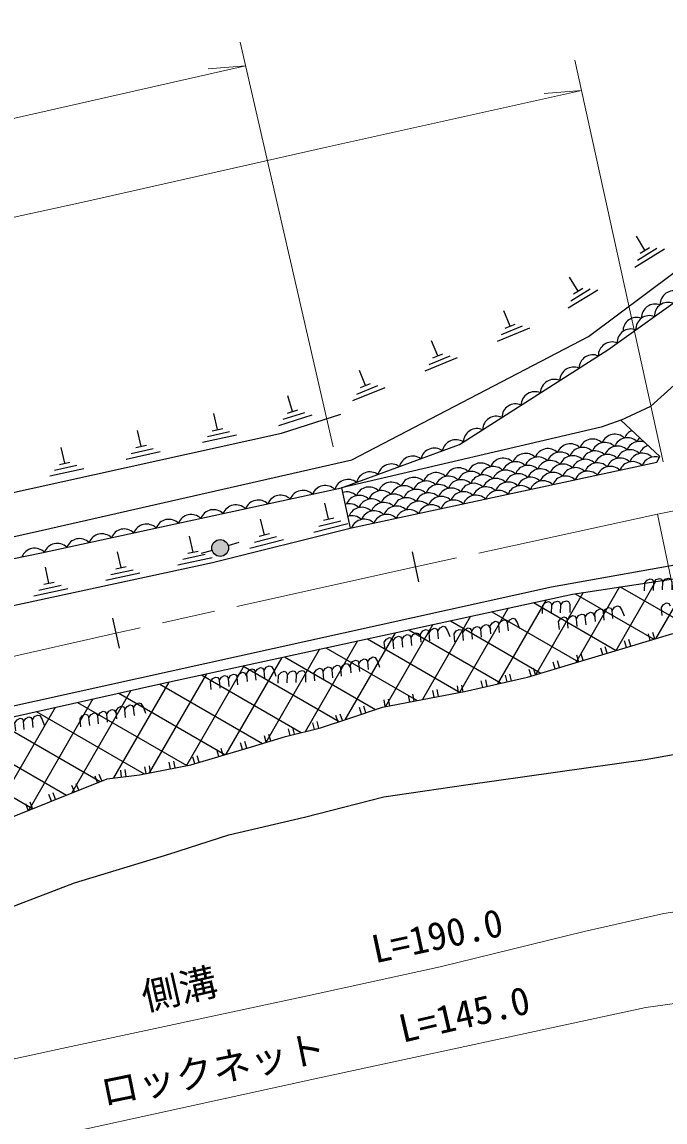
# Model space of a CAD drawing. Units: millimetres at full size, sheet at 1:1000; details may follow other scales. Extents: x 40000 to 680000, y 20000 to 380000.
# Drawn here: x 297864 to 340063, y 248742 to 320882 of the extents above; entities that cross this region are included whole.
import ezdxf
from ezdxf.enums import TextEntityAlignment as Align

# ---------------------------------------------------------------- set-up
doc = ezdxf.new("R2010")
doc.units = ezdxf.units.MM
doc.header["$LTSCALE"] = 1000
doc.linetypes.add('CHAIN', pattern=[18.5, 12, -1.5, 3.5, -1.5])
for name, color, linetype, lineweight in [('M-BGD', 7, 'Continuous', 25), ('M-BMK', 2, 'CHAIN', 13), ('M-BMK-SRVR', 3, 'Continuous', 25), ('M-STR-HTXT', 7, 'Continuous', 13)]:
    doc.layers.add(name, color=color, linetype=linetype, lineweight=lineweight)
doc.styles.add('ＭＳ ゴシック', font='')
doc.styles.get('ＭＳ ゴシック').set_extended_font_data('MS Gothic')

msp = doc.modelspace()

# ---------------------------------------------------------------- hatches: boundary and pattern name
at = {"layer": 'M-BGD'}
msp.add_hatch(color=256, dxfattribs=at).paths.add_polyline_path([(311396, 286546, -1), (310342, 286230, -0.41421), (310711, 286915, -0.41421)])

# ---------------------------------------------------------------- linework, layer by layer
for p, q in [((338740, 305915), (338182, 306828)), ((338077, 304806), (340029, 305999)), ((338259, 305269), (339534, 306048)), ((338442, 305732), (339039, 306097)), ((334362, 303240), (333804, 304153)), ((333699, 302131), (335651, 303324)), ((333881, 302594), (335156, 303373)), ((334064, 303057), (334661, 303422)), ((329901, 300939), (329494, 301929)), ((329324, 300378), (330706, 300946)), ((329577, 300806), (330225, 301072)), ((329071, 299949), (331187, 300819)), ((325155, 298989), (324748, 299979)), ((324325, 297999), (326441, 298869)), ((324578, 298428), (325960, 298996)), ((324832, 298856), (325479, 299122)), ((320410, 297039), (320003, 298029)), ((319580, 296049), (321696, 296919)), ((319833, 296478), (321215, 297045)), ((320086, 296906), (320734, 297172)), ((315627, 295340), (315304, 296361)), ((310694, 294153), (310463, 295199)), ((314717, 294423), (316898, 295112)), ((315005, 294829), (316429, 295279)), ((315293, 295234), (315960, 295445)), ((305684, 293047), (305453, 294093)), ((309706, 293321), (311940, 293814)), ((310029, 293699), (311488, 294021)), ((310352, 294078), (311035, 294229)), ((300674, 291941), (300443, 292987)), ((305019, 292593), (306478, 292915)), ((305342, 292972), (306025, 293123)), ((304696, 292215), (306930, 292708)), ((299686, 291109), (301920, 291602)), ((300009, 291488), (301468, 291810)), ((300332, 291866), (301015, 292017)), ((317987, 288289), (317729, 289328)), ((313776, 287243), (313518, 288282)), ((317021, 287431), (319242, 287983)), ((317334, 287818), (318784, 288178)), ((317647, 288205), (318326, 288374)), ((309092, 286114), (308867, 287160)), ((313123, 286771), (314573, 287132)), ((313436, 287158), (314116, 287327)), ((311396, 286546), (312114, 286761)), ((312810, 286385), (315031, 286936)), ((304363, 285096), (304137, 286143)), ((308100, 285287), (310336, 285768)), ((308425, 285663), (309885, 285978)), ((308750, 286040), (309434, 286187)), ((310342, 286230), (309624, 286015)), ((299634, 284078), (299408, 285125)), ((303696, 284646), (305156, 284960)), ((304021, 285022), (304705, 285170)), ((303371, 284269), (305607, 284750)), ((341821, 284551), (339442, 280431)), ((298642, 283251), (300878, 283732)), ((298966, 283628), (300427, 283942)), ((299291, 284005), (299976, 284152)), ((337074, 283830), (334210, 278868)), ((339447, 284190), (336826, 279649)), ((337129, 283838), (341887, 281090)), ((332256, 282984), (329070, 277467)), ((331422, 282802), (336863, 279661)), ((334701, 283469), (331594, 278087)), ((334160, 283387), (339335, 280399)), ((329779, 282444), (326582, 276907)), ((328699, 282209), (334392, 278923)), ((324826, 281366), (321720, 275986)), ((327303, 281905), (324155, 276453)), ((325977, 281616), (331920, 278184)), ((322350, 280826), (319056, 275122)), ((323254, 281023), (329315, 277523)), ((339098, 280328), (338969, 280759)), ((339385, 280414), (339256, 280845)), ((319873, 280287), (316440, 274339)), ((320531, 280430), (326620, 276914)), ((336259, 279480), (336130, 279911)), ((337535, 279861), (337406, 280292)), ((337822, 279947), (337693, 280378)), ((314921, 279208), (311252, 272855)), ((317397, 279748), (313869, 273637)), ((315085, 279244), (321062, 275793)), ((317808, 279837), (323790, 276383)), ((334409, 278928), (334280, 279359)), ((334696, 279013), (334567, 279445)), ((335972, 279394), (335843, 279825)), ((312444, 278669), (308658, 272111)), ((312362, 278651), (318688, 274999)), ((331570, 278080), (331441, 278511)), ((332845, 278461), (332717, 278892)), ((333133, 278547), (333004, 278978)), ((309968, 278130), (306217, 271634)), ((309639, 278058), (316187, 274278)), ((328400, 277312), (328299, 277750)), ((329697, 277612), (329596, 278050)), ((329989, 277679), (329888, 278118)), ((331282, 277994), (331154, 278425)), ((305008, 277039), (301132, 270326)), ((307491, 277591), (303861, 271302)), ((306917, 277465), (313657, 273573)), ((324911, 276598), (324826, 277040)), ((325205, 276655), (325120, 277097)), ((326515, 276895), (326434, 277338)), ((326810, 276949), (326729, 277392)), ((328108, 277244), (328006, 277683)), ((302523, 276485), (298317, 269201)), ((304211, 276862), (311186, 272835)), ((321707, 275983), (321622, 276425)), ((322001, 276040), (321916, 276481)), ((323309, 276291), (323224, 276733)), ((323603, 276347), (323518, 276789)), ((300038, 275931), (295507, 268084)), ((298801, 275656), (305880, 271568)), ((301506, 276259), (308682, 272115)), ((320154, 275489), (320011, 275916)), ((320438, 275584), (320295, 276011)), ((296095, 275052), (302993, 271070)), ((317050, 274489), (316942, 274926)), ((317341, 274561), (317234, 274998)), ((318607, 274972), (318464, 275399)), ((318891, 275067), (318749, 275494)), ((293390, 274449), (300777, 270184)), ((314186, 273732), (314057, 274163)), ((315465, 274100), (315358, 274537)), ((315757, 274172), (315649, 274609)), ((290684, 273846), (298562, 269298)), ((312336, 273178), (312208, 273609)), ((312624, 273263), (312495, 273695)), ((313899, 273646), (313769, 274077)), ((309497, 272332), (309369, 272763)), ((310773, 272712), (310645, 273143)), ((311061, 272798), (310932, 273229)), ((306014, 271594), (305928, 272036)), ((306309, 271652), (306222, 272093)), ((307615, 271907), (307529, 272349)), ((307910, 271965), (307823, 272406)), ((309210, 272246), (309081, 272678)), ((302824, 271002), (302657, 271420)), ((303102, 271113), (302935, 271531)), ((304400, 271367), (304346, 271814)), ((304698, 271403), (304644, 271849)), ((301309, 270397), (301142, 270814)), ((301588, 270508), (301421, 270926)), ((299794, 269791), (299627, 270209)), ((300073, 269902), (299906, 270320)), ((298280, 269186), (298113, 269604)), ((298558, 269297), (298391, 269715))]:
    msp.add_line(p, q, dxfattribs=at)
for points in [[(241550, 275969), (255397, 279033), (274541, 282196), (282894, 283903), (299201, 287545), (319519, 292176), (335050, 300246), (340671, 304460), (345723, 313285), (349856, 317829), (353989, 328653), (353901, 330022)], [(337171, 294772), (339130, 295684), (346972, 302720), (354121, 315567), (356234, 322274), (358393, 323353), (358933, 324016), (363693, 322740), (368818, 316668), (378274, 307111), (387791, 298873)], [(83804, 310222), (100153, 304683), (132475, 292757), (143709, 288938), (179340, 276161), (195962, 270346), (200416, 269236), (208497, 267769), (217128, 266938), (222261, 266957), (229311, 267730), (234825, 268787), (243403, 270638), (265827, 275770), (273195, 277511), (282066, 279344), (310356, 285432), (319494, 287703)], [(268531, 279524), (286287, 283447), (299141, 286072), (318840, 290324), (326573, 293177), (336308, 299380), (342895, 304088), (346550, 310122)], [(250589, 280811), (292411, 288956), (314894, 293918), (318799, 295152)], [(339723, 292379), (337171, 294772), (335873, 294310), (318840, 290324), (319407, 287685)], [(319494, 287703), (339537, 292008), (339723, 292379)], [(237453, 262493), (256016, 266895), (265698, 268976), (278179, 271809), (332607, 283832), (344619, 285987), (350420, 286822), (357009, 287503), (361749, 287597), (368327, 287565), (376438, 286958), (385865, 285286)], [(245206, 261420), (247646, 263332), (250703, 265004), (261921, 267377), (282105, 271934), (307041, 277493), (333984, 283360), (351991, 286096), (359770, 286791), (368638, 286791), (376438, 286958), (383442, 285265), (396203, 283017), (408126, 280636)], [(338712, 283579), (338729, 284105), (338896, 284287), (339099, 284366), (339237, 284309), (339321, 284131)], [(339304, 283606), (339321, 284131), (339487, 284313), (339691, 284392), (339829, 284336), (339912, 284157)], [(339896, 283632), (339912, 284157), (340079, 284340), (340283, 284418), (340421, 284362), (340504, 284183), (340507, 283638)], [(332018, 282089), (332035, 282615), (332202, 282797), (332406, 282876), (332543, 282819), (332627, 282641)], [(332610, 282115), (332627, 282641), (332793, 282823), (332997, 282902), (333135, 282845), (333218, 282667)], [(333202, 282142), (333218, 282667), (333385, 282849), (333589, 282928), (333727, 282872), (333810, 282693), (333813, 282148)], [(339872, 281966), (339826, 282490), (339969, 282691), (340162, 282793), (340306, 282754), (340410, 282587)], [(334879, 281345), (334833, 281868), (334976, 282069), (335169, 282172), (335313, 282132), (335467, 281885), (335473, 281869)], [(335500, 281568), (335453, 282092), (335597, 282293), (335790, 282396), (335933, 282356), (336034, 282194)], [(336065, 281649), (336019, 282173), (336163, 282374), (336356, 282477), (336499, 282437), (336601, 282274)], [(336645, 281772), (336599, 282295), (336743, 282497), (336935, 282599), (337079, 282560), (337233, 282312), (337376, 281927)], [(328015, 280533), (327968, 281057), (328112, 281258), (328305, 281360), (328448, 281321), (328603, 281074), (328609, 281058)], [(328635, 280757), (328589, 281280), (328733, 281482), (328926, 281584), (329069, 281545), (329170, 281383)], [(329201, 280838), (329155, 281361), (329299, 281562), (329491, 281665), (329635, 281625), (329737, 281463)], [(329781, 280960), (329735, 281484), (329878, 281685), (330071, 281787), (330215, 281748), (330369, 281501), (330512, 281115)], [(333128, 281034), (333081, 281557), (333225, 281759), (333418, 281861), (333561, 281822), (333666, 281654)], [(333712, 281131), (333666, 281654), (333809, 281856), (334002, 281958), (334146, 281919), (334250, 281751)], [(334296, 281228), (334250, 281751), (334394, 281952), (334587, 282055), (334730, 282015), (334834, 281848)], [(246224, 261132), (248680, 258731), (254707, 256531), (259923, 257819), (270931, 260469), (283699, 263550), (295907, 268237), (303452, 271253), (305566, 271507), (308939, 272166), (312930, 273355), (315168, 274027), (317455, 274589), (319385, 275231), (321520, 275947), (325179, 276650), (326913, 276968), (331047, 277924), (340584, 280772)], [(322858, 279878), (322812, 280402), (322955, 280603), (323148, 280706), (323292, 280666), (323396, 280499)], [(323441, 279995), (323394, 280519), (323538, 280720), (323731, 280823), (323874, 280783), (324029, 280536), (324035, 280520)], [(324061, 280219), (324015, 280743), (324159, 280944), (324352, 281046), (324495, 281007), (324596, 280845)], [(324627, 280300), (324581, 280823), (324724, 281024), (324917, 281127), (325061, 281087), (325162, 280925)], [(325207, 280422), (325161, 280946), (325304, 281147), (325497, 281250), (325641, 281210), (325795, 280963), (325938, 280577)], [(326263, 280222), (326217, 280746), (326361, 280947), (326554, 281049), (326697, 281010), (326801, 280843)], [(326848, 280319), (326801, 280843), (326945, 281044), (327138, 281146), (327281, 281107), (327386, 280940)], [(327432, 280416), (327386, 280940), (327529, 281141), (327722, 281243), (327866, 281204), (327970, 281037)], [(321689, 279684), (321643, 280208), (321787, 280409), (321980, 280512), (322123, 280472), (322227, 280305)], [(322274, 279781), (322227, 280305), (322371, 280506), (322564, 280609), (322707, 280569), (322812, 280402)], [(320606, 278411), (320560, 278934), (320704, 279135), (320896, 279238), (321040, 279198), (321194, 278951), (321337, 278566)], [(312656, 277633), (312609, 278156), (312753, 278358), (312946, 278460), (313089, 278421), (313190, 278259)], [(313222, 277714), (313175, 278237), (313319, 278438), (313512, 278541), (313655, 278501), (313757, 278338)], [(313801, 277836), (313755, 278360), (313899, 278561), (314092, 278663), (314235, 278624), (314389, 278377), (314533, 277991)], [(317089, 277673), (317042, 278196), (317186, 278397), (317379, 278500), (317522, 278460), (317627, 278293)], [(317673, 277770), (317627, 278293), (317770, 278494), (317963, 278597), (318107, 278557), (318211, 278390)], [(318257, 277867), (318211, 278390), (318355, 278591), (318548, 278694), (318691, 278654), (318795, 278487)], [(318840, 277984), (318794, 278507), (318937, 278708), (319130, 278811), (319274, 278771), (319428, 278524), (319434, 278508)], [(319461, 278207), (319414, 278731), (319558, 278932), (319751, 279035), (319894, 278995), (319995, 278833)], [(320026, 278288), (319980, 278812), (320124, 279013), (320317, 279115), (320460, 279076), (320562, 278913)], [(310284, 277098), (310237, 277622), (310381, 277823), (310574, 277925), (310717, 277886), (310822, 277719)], [(310868, 277195), (310822, 277719), (310965, 277920), (311158, 278022), (311302, 277983), (311406, 277816)], [(311452, 277292), (311406, 277816), (311550, 278017), (311743, 278119), (311886, 278080), (311990, 277913)], [(312035, 277409), (311989, 277933), (312132, 278134), (312325, 278236), (312469, 278197), (312623, 277950), (312629, 277934)], [(314682, 277522), (314699, 278048), (314866, 278230), (315069, 278309), (315207, 278252), (315291, 278074)], [(315274, 277548), (315291, 278074), (315457, 278256), (315661, 278335), (315799, 278278), (315882, 278100)], [(315866, 277574), (315882, 278100), (316049, 278282), (316253, 278361), (316391, 278304), (316474, 278126), (316477, 277580)], [(302306, 274753), (302260, 275276), (302404, 275477), (302597, 275580), (302740, 275540), (302844, 275373)], [(302891, 274850), (302844, 275373), (302988, 275574), (303181, 275677), (303324, 275637), (303429, 275470)], [(303473, 274967), (303427, 275490), (303571, 275691), (303764, 275794), (303907, 275754), (304061, 275507), (304067, 275491)], [(304094, 275190), (304047, 275714), (304191, 275915), (304384, 276018), (304527, 275978), (304629, 275816)], [(304660, 275271), (304613, 275795), (304757, 275996), (304950, 276098), (305093, 276059), (305195, 275896)], [(305240, 275394), (305193, 275917), (305337, 276118), (305530, 276221), (305673, 276181), (305828, 275934), (305971, 275549)], [(297450, 274400), (297404, 274923), (297548, 275125), (297741, 275227), (297884, 275188), (297985, 275026)], [(298016, 274481), (297970, 275004), (298113, 275205), (298306, 275308), (298450, 275268), (298551, 275105)], [(298596, 274603), (298550, 275127), (298693, 275328), (298886, 275430), (299030, 275391), (299184, 275144), (299327, 274758)], [(301722, 274656), (301676, 275179), (301819, 275380), (302012, 275483), (302156, 275443), (302260, 275276)], [(251640, 239990), (251544, 241206), (252474, 244629), (253434, 247279), (255124, 249014), (256636, 249950), (261286, 251906), (267553, 253466), (272798, 255580), (274511, 256235), (278815, 256917), (288692, 259855), (295000, 262030), (301307, 264423), (307498, 266306), (311438, 267567), (316412, 268742), (321621, 270058), (326981, 270850), (338761, 272524), (348142, 274178)]]:
    msp.add_lwpolyline(points, dxfattribs=at)
msp.add_circle((310869, 286388), 550, dxfattribs=at)
for centre, start, end in [((340646, 302354), 69.40788, 181.69783), ((339426, 301482), 69.40788, 181.69783), ((340269, 301592), 69.40788, 181.69783), ((339048, 300720), 69.40788, 181.69783), ((338205, 300609), 69.40788, 181.69783), ((337828, 299848), 69.40788, 181.69783), ((336586, 298993), 68.43341, 180.72336), ((335320, 298154), 66.36043, 178.65037), ((334055, 297348), 66.36043, 178.65037), ((332790, 296542), 66.36043, 178.65037), ((331525, 295736), 66.36043, 178.65037), ((330260, 294930), 66.36043, 178.65037), ((328995, 294124), 66.36043, 178.65037), ((327730, 293318), 66.36043, 178.65037), ((336778, 292946), 45.97495, 158.26489), ((337595, 292712), 45.97495, 158.26489), ((338245, 293261), 112.78453, 158.26489), ((339062, 293027), 138.14785, 158.26489), ((324919, 292031), 54.10458, 166.39453), ((326334, 292581), 56.10163, 168.39158), ((332378, 292001), 45.97495, 158.26489), ((333845, 292316), 45.97495, 158.26489), ((334662, 292083), 45.97495, 158.26489), ((335311, 292631), 45.97495, 158.26489), ((336129, 292398), 45.97495, 158.26489), ((336946, 292164), 45.97495, 158.26489), ((338413, 292479), 71.06468, 158.26489), ((339230, 292245), 108.05251, 158.26489), ((323512, 291511), 54.10458, 166.39453), ((329445, 291371), 45.97495, 158.26489), ((330912, 291686), 45.97495, 158.26489), ((331729, 291453), 45.97495, 158.26489), ((333196, 291768), 45.97495, 158.26489), ((334013, 291534), 45.97495, 158.26489), ((334830, 291300), 45.97495, 158.26489), ((335479, 291849), 45.97495, 158.26489), ((336297, 291615), 45.97495, 158.26489), ((337114, 291382), 45.97495, 158.26489), ((337763, 291930), 45.97495, 158.26489), ((338581, 291697), 45.97495, 158.26489), ((339398, 291463), 71.01331, 158.26489), ((322105, 290992), 54.10458, 166.39453), ((326512, 290741), 45.97495, 158.26489), ((327979, 291056), 45.97495, 158.26489), ((328796, 290823), 45.97495, 158.26489), ((329613, 290589), 45.97495, 158.26489), ((330262, 291138), 45.97495, 158.26489), ((331080, 290904), 45.97495, 158.26489), ((331897, 290671), 45.97495, 158.26489), ((332546, 291219), 45.97495, 158.26489), ((333364, 290985), 45.97495, 158.26489), ((334181, 290752), 45.97495, 158.26489), ((335647, 291067), 45.97495, 158.26489), ((336465, 290833), 45.97495, 158.26489), ((337931, 291148), 45.97495, 158.26489), ((319263, 289980), 51.75071, 164.04066), ((320698, 290473), 54.10458, 166.39453), ((323579, 290112), 45.97495, 158.26489), ((324396, 289878), 45.97495, 158.26489), ((325046, 290427), 45.97495, 158.26489), ((325863, 290193), 45.97495, 158.26489), ((326680, 289959), 45.97495, 158.26489), ((327329, 290508), 45.97495, 158.26489), ((328147, 290274), 45.97495, 158.26489), ((328964, 290041), 45.97495, 158.26489), ((330430, 290356), 45.97495, 158.26489), ((331248, 290122), 45.97495, 158.26489), ((332065, 289888), 45.97495, 158.26489), ((332714, 290437), 45.97495, 158.26489), ((333532, 290203), 45.97495, 158.26489), ((334998, 290518), 45.97495, 158.26489), ((316301, 289261), 46.03468, 158.32463), ((317768, 289578), 46.03468, 158.32463), ((319179, 289167), 45.97495, 107.77009), ((320646, 289482), 45.97495, 158.26489), ((321463, 289248), 45.97495, 158.26489), ((322112, 289797), 45.97495, 158.26489), ((322930, 289563), 45.97495, 158.26489), ((323747, 289329), 45.97495, 158.26489), ((325214, 289644), 45.97495, 158.26489), ((326031, 289411), 45.97495, 158.26489), ((326848, 289177), 45.97495, 158.26489), ((327497, 289726), 45.97495, 158.26489), ((328315, 289492), 45.97495, 158.26489), ((329132, 289258), 45.97495, 158.26489), ((329781, 289807), 45.97495, 158.26489), ((330598, 289573), 45.97495, 158.26489), ((313369, 288629), 46.03468, 158.32463), ((314835, 288945), 46.03468, 158.32463), ((319347, 288385), 45.97495, 107.77009), ((319997, 288933), 45.97495, 158.26489), ((320814, 288700), 45.97495, 158.26489), ((321631, 288466), 45.97495, 158.26489), ((322280, 289015), 45.97495, 158.26489), ((323098, 288781), 45.97495, 158.26489), ((323915, 288547), 45.97495, 158.26489), ((324564, 289096), 45.97495, 158.26489), ((325381, 288862), 45.97495, 158.26489), ((326199, 288629), 45.97495, 158.26489), ((327665, 288944), 45.97495, 158.26489), ((308970, 287679), 46.03468, 158.32463), ((310436, 287996), 46.03468, 158.32463), ((311903, 288312), 46.03468, 158.32463), ((320165, 288151), 45.97495, 158.26489), ((320982, 287917), 45.97495, 158.26489), ((321799, 287684), 45.97495, 158.26489), ((322448, 288232), 45.97495, 158.26489), ((323266, 287999), 45.97495, 158.26489), ((324732, 288314), 45.97495, 158.26489), ((306038, 287046), 46.03468, 158.32463), ((307504, 287363), 46.03468, 158.32463), ((319515, 287602), 45.97495, 107.77009), ((320332, 287369), 45.97495, 158.26489), ((303105, 286413), 46.03468, 158.32463), ((304571, 286730), 46.03468, 158.32463), ((300173, 285780), 46.03468, 158.32463), ((301639, 286097), 46.03468, 158.32463), ((298700, 285469), 45.39849, 157.68844)]:
    msp.add_arc(centre, 903, start, end, dxfattribs=at)
at = {"layer": 'M-BMK'}
msp.add_lwpolyline([(403169, 285965), (388040, 289110), (381849, 290148), (375057, 290904), (369178, 291147), (362041, 291183), (356163, 290895), (349040, 290140), (343455, 289387), (339561, 288608), (323680, 285150), (304016, 280801), (272038, 273555), (265127, 272053), (237123, 265789)], dxfattribs=at)
at = {"layer": 'M-BMK-SRVR'}
for p, q in [((323467, 286127), (323893, 284173)), ((303800, 281778), (304232, 279825))]:
    msp.add_line(p, q, dxfattribs=at)
at = {"layer": 'M-STR-HTXT'}
for p, q in [((318295, 293017), (312173, 319549)), ((339932, 292030), (334147, 318381)), ((312528, 318014), (310081, 317809)), ((334585, 316383), (332138, 316191)), ((343303, 270732), (339561, 288608))]:
    msp.add_line(p, q, dxfattribs=at)
for points in [[(312528, 318014), (271831, 308787), (236030, 300790)], [(334585, 316383), (317849, 312673), (301769, 309045), (280860, 304506), (264512, 300804), (233976, 294005), (227250, 292692), (221750, 292008), (217110, 291636), (211051, 291421), (205551, 291616), (203656, 291887)], [(423577, 255223), (391167, 261519), (381519, 263358), (375169, 264041), (369609, 264405), (364030, 264567), (357253, 264372), (349132, 263764), (339996, 262417), (334757, 261245), (325313, 258922), (316593, 257019), (300165, 253496), (283478, 249874), (260746, 244983), (249060, 242412)], [(262990, 239795), (291490, 245981), (317075, 251563), (338804, 256256), (347964, 257519), (357705, 258255), (365340, 258326), (373027, 258061), (382769, 257008), (394072, 254980)]]:
    msp.add_lwpolyline(points, dxfattribs=at)

# ---------------------------------------------------------------- texts
at = {"layer": 'M-STR-HTXT', "style": 'ＭＳ ゴシック'}
for s, rotation, p in [('L=190.0', 12.124, (321153, 258607)), ('側溝', 12.815, (306077, 255485)), ('L=145.0', 13.043, (322969, 253398)), ('ロックネット', 11.56, (303338, 249240))]:
    msp.add_text(s, height=1833, rotation=rotation, dxfattribs=at).set_placement(p, align=Align.BOTTOM_LEFT)

doc.saveas('drawing.dxf')
